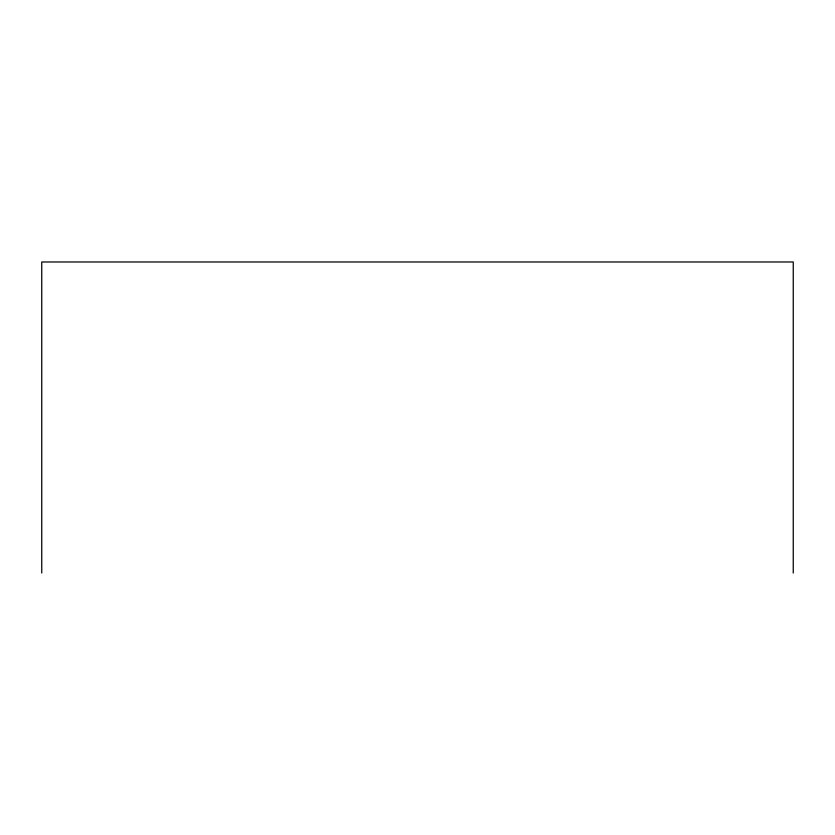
<?xml version="1.0" encoding="UTF-8"?>
<svg xmlns="http://www.w3.org/2000/svg" width="835" height="835" viewBox="0 0 835 835"><rect width="100%" height="100%" fill="white"/><g stroke="black" fill="none" stroke-linecap="round" stroke-linejoin="round"><path stroke-width="1.25" d="M793.25 573.019L793.25 261.981L41.75 261.981L41.75 573.019"/></g></svg>
